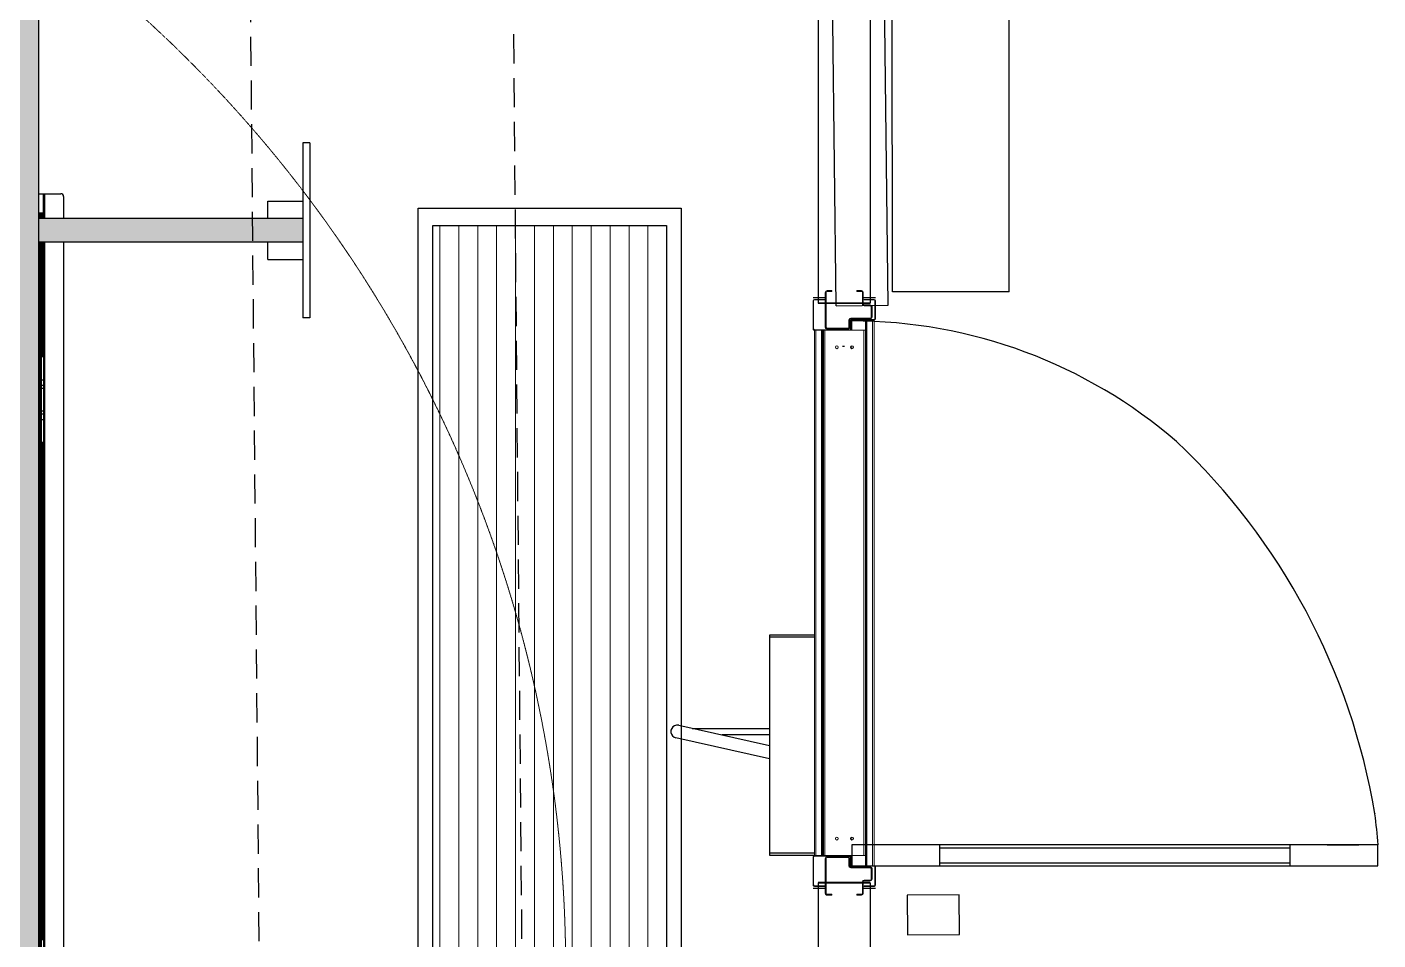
# Model space of a CAD drawing. Header units: millimetres. Extents: x 2822564 to 2991989, y -324396 to -253399.
# Drawn here: x 2928451 to 2930765, y -299877 to -298312 of the extents above; entities that cross this region are included whole.
import ezdxf

# ---------------------------------------------------------------- set-up
doc = ezdxf.new("R2010")
doc.units = ezdxf.units.MM
doc.linetypes.add('12017_XPLAN_GROUND$0$HIDDEN', pattern=[0.375, 0.25, -0.125])
doc.linetypes.add('HIDDEN', pattern=[0.375, 0.25, -0.125])
for name, color, linetype in [('Azbilt', 10, 'Continuous'), ('CANAL', 2, 'HIDDEN'), ('LAF Detail', 7, 'Continuous'), ('modular obj', 210, 'Continuous'), ('Runner', 30, 'Continuous')]:
    doc.layers.add(name, color=color, linetype=linetype)
doc.layers.add('Coustomiz Panel', color=160, linetype='Continuous', lineweight=15)
doc.layers.add('KATCHIN', color=253, linetype='12017_XPLAN_GROUND$0$HIDDEN', lineweight=5)

# ---------------------------------------------------------------- blocks, each defined once
blk = doc.blocks.new('Azbilt UP25-N')
at = {"layer": 'Azbilt', "color": 85, "true_color": 0x58ba48}
for p, q in [((1923360.1, -345593.8), (1923359.2, -344551)), ((1923560.1, -345593.6), (1923559.2, -344550.8)), ((1923560.1, -345593.6), (1923360.1, -345593.8)), ((1923263.5, -345617.6), (1923352.5, -345616.6))]:
    blk.add_line(p, q, dxfattribs=at)
for points in [[(1923352.5, -345616.6), (1923338, -344363.4), (1922407.7, -343417.5), (1921460.7, -343418.1)], [(1923263.5, -345617.6), (1923249.4, -344400.3), (1922370.5, -343506.5), (1921460.8, -343507.1)]]:
    blk.add_lwpolyline(points, dxfattribs=at)
blk.add_lwpolyline([(1923474.7, -346695.1), (1923474.3, -346627.1), (1923385.3, -346627.5), (1923385.7, -346695.5)], close=True, dxfattribs=at)
blk = doc.blocks.new('Hinged 900 - Non Touch')
at = {"color": 3}
for p, q in [((-252126.2, -1446891.8, 0), (-252125.2, -1446891.6, 0)), ((-252036.4, -1446886.3, 0), (-252072.4, -1446886.3, 0)), ((-252072.4, -1446886.3, 0), (-252072.4, -1447787.3, 0)), ((-252036.4, -1447787.3, 0), (-252036.4, -1446886.3, 0)), ((-252072.4, -1446973.3, 0), (-252072.4, -1446919.3, 0)), ((-252036.4, -1446973.3, 0), (-252036.4, -1446919.3, 0)), ((-252036.4, -1447036.8, 0), (-252072.4, -1447036.8, 0)), ((-252067.4, -1447636.8, 0), (-252067.4, -1447036.8, 0)), ((-252041.4, -1447636.8, 0), (-252041.4, -1447036.8, 0)), ((-252036.4, -1447636.8, 0), (-252072.4, -1447636.8, 0)), ((-252072.4, -1447787.3, 0), (-252036.4, -1447787.3, 0)), ((-252054, -1447787.3, 0), (-252036.5, -1447787.3, 0))]:
    blk.add_line(p, q, dxfattribs=at)
at = {"color": 2}
for p, q in [((-253009.9, -1447767.8, 0), (-253009.9, -1447746.8, 0)), ((-251998.1, -1447767.8, 0), (-251998.1, -1447746.8, 0)), ((-253009.9, -1447853.8, 0), (-253009.9, -1447832.8, 0)), ((-251998.1, -1447853.8, 0), (-251998.1, -1447832.8, 0))]:
    blk.add_line(p, q, dxfattribs=at)
at = {"color": 20, "linetype": 'Continuous', "lineweight": 15}
for p, q in [((-253007, -1447749.3, 0), (-253006, -1447749.3, 0)), ((-253007, -1447766.3, 0), (-253007, -1447749.3, 0)), ((-253006, -1447766.3, 0), (-253006, -1447749.3, 0)), ((-253004.5, -1447747.8, 0), (-253004.5, -1447746.8, 0)), ((-253004.5, -1447746.8, 0), (-252974, -1447746.8, 0)), ((-253004.5, -1447747.8, 0), (-252974, -1447747.8, 0)), ((-252996, -1447755.8, 0), (-252997.5, -1447755.8, 0)), ((-252997.5, -1447755.8, 0), (-252997.5, -1447766.3, 0)), ((-252996, -1447755.8, 0), (-252996, -1447766.3, 0)), ((-252976.5, -1447752.8, 0), (-252994.5, -1447752.8, 0)), ((-252994.5, -1447752.8, 0), (-252994.5, -1447754.3, 0)), ((-252976.5, -1447754.3, 0), (-252994.5, -1447754.3, 0)), ((-252976.5, -1447754.3, 0), (-252976.5, -1447752.8, 0)), ((-252973.5, -1447755.8, 0), (-252975, -1447755.8, 0)), ((-252975, -1447789.3, 0), (-252975, -1447755.8, 0)), ((-252974, -1447746.8, 0), (-252974, -1447747.8, 0)), ((-252973.5, -1447789.3, 0), (-252973.5, -1447755.8, 0)), ((-252972.5, -1447749.3, 0), (-252971.5, -1447749.3, 0)), ((-252972.5, -1447749.3, 0), (-252972.5, -1447787.3, 0)), ((-252971.5, -1447749.3, 0), (-252971.5, -1447761.6, 0)), ((-252971.5, -1447761.6, 0), (-252971.5, -1447751.8, 0)), ((-252036.5, -1447749.3, 0), (-252035.5, -1447749.3, 0)), ((-252036.5, -1447749.3, 0), (-252036.5, -1447761.6, 0)), ((-252036.5, -1447761.6, 0), (-252036.5, -1447751.8, 0)), ((-252035.5, -1447749.3, 0), (-252035.5, -1447787.3, 0)), ((-252034.5, -1447755.8, 0), (-252033, -1447755.8, 0)), ((-252034.5, -1447789.3, 0), (-252034.5, -1447755.8, 0)), ((-252034, -1447747.8, 0), (-252034, -1447746.8, 0)), ((-252003.5, -1447746.8, 0), (-252034, -1447746.8, 0)), ((-252003.5, -1447747.8, 0), (-252034, -1447747.8, 0)), ((-252033, -1447789.3, 0), (-252033, -1447755.8, 0)), ((-252031.5, -1447752.8, 0), (-252013.5, -1447752.8, 0)), ((-252031.5, -1447754.3, 0), (-252031.5, -1447752.8, 0)), ((-252031.5, -1447754.3, 0), (-252013.5, -1447754.3, 0)), ((-252013.5, -1447752.8, 0), (-252013.5, -1447754.3, 0)), ((-252012, -1447755.8, 0), (-252010.5, -1447755.8, 0)), ((-252012, -1447755.8, 0), (-252012, -1447766.3, 0)), ((-252010.5, -1447755.8, 0), (-252010.5, -1447766.3, 0)), ((-252003.5, -1447746.8, 0), (-252003.5, -1447747.8, 0)), ((-252002, -1447749.3, 0), (-252001, -1447749.3, 0)), ((-252002, -1447766.3, 0), (-252002, -1447749.3, 0)), ((-252001, -1447766.3, 0), (-252001, -1447749.3, 0)), ((-253020.5, -1447770.8, 0), (-253022, -1447770.8, 0)), ((-253022, -1447770.8, 0), (-253022, -1447778.8, 0)), ((-253020.5, -1447778.8, 0), (-253022, -1447778.8, 0)), ((-253020.5, -1447770.8, 0), (-253020.5, -1447778.8, 0)), ((-253019, -1447767.8, 0), (-253019, -1447769.3, 0)), ((-252999, -1447767.8, 0), (-253019, -1447767.8, 0)), ((-252999, -1447769.3, 0), (-253019, -1447769.3, 0)), ((-253007, -1447766.3, 0), (-253006, -1447766.3, 0)), ((-252999, -1447769.3, 0), (-252999, -1447767.8, 0)), ((-252997.5, -1447766.3, 0), (-252996, -1447766.3, 0)), ((-252971.5, -1447763.1, 0), (-252971.5, -1447761.6, 0)), ((-252971.5, -1447764.1, 0), (-252971.5, -1447763.1, 0)), ((-252971.5, -1447764.1, 0), (-252971.5, -1447787.3, 0)), ((-252954, -1447766.6, 0), (-252954, -1447764.1, 0)), ((-252954, -1447833.6, 0), (-252954, -1447766.6, 0)), ((-252054, -1447766.6, 0), (-252054, -1447764.1, 0)), ((-252054, -1447833.6, 0), (-252054, -1447766.6, 0)), ((-252036.5, -1447763.1, 0), (-252036.5, -1447761.6, 0)), ((-252036.5, -1447764.1, 0), (-252036.5, -1447763.1, 0)), ((-252036.5, -1447764.1, 0), (-252036.5, -1447787.3, 0)), ((-252010.5, -1447766.3, 0), (-252012, -1447766.3, 0)), ((-252009, -1447767.8, 0), (-251989, -1447767.8, 0)), ((-252009, -1447769.3, 0), (-252009, -1447767.8, 0)), ((-252009, -1447769.3, 0), (-251989, -1447769.3, 0)), ((-252001, -1447766.3, 0), (-252002, -1447766.3, 0)), ((-251989, -1447767.8, 0), (-251989, -1447769.3, 0)), ((-251987.5, -1447770.8, 0), (-251986, -1447770.8, 0)), ((-251987.5, -1447770.8, 0), (-251987.5, -1447778.8, 0)), ((-251987.5, -1447778.8, 0), (-251986, -1447778.8, 0)), ((-251986, -1447770.8, 0), (-251986, -1447778.8, 0)), ((-252975, -1447789.3, 0), (-252973.5, -1447789.3, 0)), ((-252971.5, -1447787.3, 0), (-252972.5, -1447787.3, 0)), ((-252959, -1447790.8, 0), (-252972, -1447790.8, 0)), ((-252972, -1447790.8, 0), (-252972, -1447792.3, 0)), ((-252959, -1447792.3, 0), (-252972, -1447792.3, 0)), ((-252971.5, -1447787.3, 0), (-252954, -1447787.3, 0)), ((-252970, -1447789.8, 0), (-252970, -1447788.8, 0)), ((-252970, -1447788.8, 0), (-252956.5, -1447788.8, 0)), ((-252970, -1447789.8, 0), (-252956.5, -1447789.8, 0)), ((-252959, -1447792.3, 0), (-252959, -1447790.8, 0)), ((-252956, -1447793.8, 0), (-252957.5, -1447793.8, 0)), ((-252957.5, -1447829.8, 0), (-252957.5, -1447793.8, 0)), ((-252956.5, -1447788.8, 0), (-252956.5, -1447789.8, 0)), ((-252956.5, -1447788.8, 0), (-252954, -1447788.8, 0)), ((-252956, -1447829.8, 0), (-252956, -1447793.8, 0)), ((-252955, -1447791.3, 0), (-252954, -1447791.3, 0)), ((-252955, -1447791.3, 0), (-252955, -1447851.3, 0)), ((-252054, -1447787.3, 0), (-252036.5, -1447787.3, 0)), ((-252054, -1447788.8, 0), (-252051.5, -1447788.8, 0)), ((-252054, -1447791.3, 0), (-252053, -1447791.3, 0)), ((-252053, -1447791.3, 0), (-252053, -1447851.3, 0)), ((-252052, -1447793.8, 0), (-252050.5, -1447793.8, 0)), ((-252052, -1447829.8, 0), (-252052, -1447793.8, 0)), ((-252051.5, -1447789.8, 0), (-252051.5, -1447788.8, 0)), ((-252038, -1447788.8, 0), (-252051.5, -1447788.8, 0)), ((-252038, -1447789.8, 0), (-252051.5, -1447789.8, 0)), ((-252050.5, -1447829.8, 0), (-252050.5, -1447793.8, 0)), ((-252049, -1447790.8, 0), (-252036, -1447790.8, 0)), ((-252049, -1447792.3, 0), (-252049, -1447790.8, 0)), ((-252049, -1447792.3, 0), (-252036, -1447792.3, 0)), ((-252038, -1447788.8, 0), (-252038, -1447789.8, 0)), ((-252035.5, -1447787.3, 0), (-252036.5, -1447787.3, 0)), ((-252036, -1447790.8, 0), (-252036, -1447792.3, 0)), ((-252033, -1447789.3, 0), (-252034.5, -1447789.3, 0)), ((-253022, -1447821.8, 0), (-253022, -1447829.8, 0)), ((-253022, -1447821.8, 0), (-253020.5, -1447821.8, 0)), ((-253020.5, -1447821.8, 0), (-253020.5, -1447829.8, 0)), ((-251986, -1447821.8, 0), (-251987.5, -1447821.8, 0)), ((-251987.5, -1447821.8, 0), (-251987.5, -1447829.8, 0)), ((-251986, -1447821.8, 0), (-251986, -1447829.8, 0)), ((-253022, -1447829.8, 0), (-253020.5, -1447829.8, 0)), ((-253019, -1447831.3, 0), (-253019, -1447832.8, 0)), ((-253019, -1447831.3, 0), (-252999, -1447831.3, 0)), ((-253019, -1447832.8, 0), (-252999, -1447832.8, 0)), ((-253007, -1447851.3, 0), (-253007, -1447834.3, 0)), ((-253006, -1447834.3, 0), (-253007, -1447834.3, 0)), ((-253006, -1447851.3, 0), (-253006, -1447834.3, 0)), ((-252999, -1447831.3, 0), (-252999, -1447832.8, 0)), ((-252999, -1447831.3, 0), (-252959, -1447831.3, 0)), ((-252999, -1447832.8, 0), (-252959, -1447832.8, 0)), ((-252959, -1447832.8, 0), (-252959, -1447831.3, 0)), ((-252957.5, -1447829.8, 0), (-252956, -1447829.8, 0)), ((-252954, -1447836.1, 0), (-252954, -1447833.6, 0)), ((-252954, -1447836.1, 0), (-252954, -1447836.6, 0)), ((-252954, -1447837.6, 0), (-252954, -1447836.6, 0)), ((-252954, -1447837.6, 0), (-252954, -1447839.1, 0)), ((-252954, -1447839.1, 0), (-252954, -1447851.3, 0)), ((-252954, -1447839.1, 0), (-252954, -1447848.8, 0)), ((-252054, -1447836.1, 0), (-252054, -1447833.6, 0)), ((-252054, -1447836.1, 0), (-252054, -1447836.6, 0)), ((-252054, -1447836.6, 0), (-252054, -1447837.6, 0)), ((-252054, -1447839.1, 0), (-252054, -1447837.6, 0)), ((-252054, -1447839.1, 0), (-252054, -1447851.3, 0)), ((-252054, -1447848.8, 0), (-252054, -1447839.1, 0)), ((-252050.5, -1447829.8, 0), (-252052, -1447829.8, 0)), ((-252049, -1447832.8, 0), (-252049, -1447831.3, 0)), ((-252009, -1447831.3, 0), (-252049, -1447831.3, 0)), ((-252009, -1447832.8, 0), (-252049, -1447832.8, 0)), ((-251989, -1447831.3, 0), (-252009, -1447831.3, 0)), ((-252009, -1447831.3, 0), (-252009, -1447832.8, 0)), ((-251989, -1447832.8, 0), (-252009, -1447832.8, 0)), ((-252002, -1447834.3, 0), (-252001, -1447834.3, 0)), ((-252002, -1447851.3, 0), (-252002, -1447834.3, 0)), ((-252001, -1447851.3, 0), (-252001, -1447834.3, 0)), ((-251989, -1447831.3, 0), (-251989, -1447832.8, 0)), ((-251986, -1447829.8, 0), (-251987.5, -1447829.8, 0)), ((-253006, -1447851.3, 0), (-253007, -1447851.3, 0)), ((-253004.5, -1447853.8, 0), (-253004.5, -1447852.8, 0)), ((-252956.5, -1447852.8, 0), (-253004.5, -1447852.8, 0)), ((-252956.5, -1447853.8, 0), (-253004.5, -1447853.8, 0)), ((-252956.5, -1447852.8, 0), (-252956.5, -1447853.8, 0)), ((-252954, -1447851.3, 0), (-252955, -1447851.3, 0)), ((-252053, -1447851.3, 0), (-252054, -1447851.3, 0)), ((-252051.5, -1447853.8, 0), (-252051.5, -1447852.8, 0)), ((-252051.5, -1447852.8, 0), (-252003.5, -1447852.8, 0)), ((-252051.5, -1447853.8, 0), (-252003.5, -1447853.8, 0)), ((-252003.5, -1447852.8, 0), (-252003.5, -1447853.8, 0)), ((-252001, -1447851.3, 0), (-252002, -1447851.3, 0))]:
    blk.add_line(p, q, dxfattribs=at)
at = {"color": 46}
for p, q in [((-253000.5, -1447755.8, 0), (-253000.5, -1447844.8, 0)), ((-252007.5, -1447755.8, 0), (-252007.5, -1447844.8, 0))]:
    blk.add_line(p, q, dxfattribs=at)
at = {"color": 109, "linetype": 'Continuous', "lineweight": 15}
for p, q in [((-252971.5, -1447749.3, 0), (-252036.5, -1447749.3, 0)), ((-252971.5, -1447751.8, 0), (-252036.5, -1447751.8, 0)), ((-252971.5, -1447761.6, 0), (-252036.5, -1447761.6, 0)), ((-252971.5, -1447763.1, 0), (-252036.5, -1447763.1, 0)), ((-252971.5, -1447764.1, 0), (-252036.5, -1447764.1, 0)), ((-252954, -1447766.6, 0), (-252054, -1447766.6, 0)), ((-252954, -1447833.6, 0), (-252054, -1447833.6, 0)), ((-252954, -1447836.1, 0), (-252054, -1447836.1, 0)), ((-252954, -1447836.6, 0), (-252054, -1447836.6, 0)), ((-252954, -1447837.6, 0), (-252054, -1447837.6, 0)), ((-252954, -1447839.1, 0), (-252054, -1447839.1, 0)), ((-252954, -1447848.8, 0), (-252054, -1447848.8, 0)), ((-252954, -1447851.3, 0), (-252054, -1447851.3, 0))]:
    blk.add_line(p, q, dxfattribs=at)
at = {"color": 8, "linetype": 'Continuous', "lineweight": 15}
for p, q in [((-252927.4, -1447787.3, 0), (-252922.5, -1447787.3, 0)), ((-252085.4, -1447787.3, 0), (-252080.5, -1447787.3, 0))]:
    blk.add_line(p, q, dxfattribs=at)
at = {"color": 240, "true_color": 0xed1f24}
for p, q in [((-252432, -1447928.2, 0), (-252432, -1447851.3, 0)), ((-252428.1, -1447851.3, 0), (-252428.1, -1447928.2, 0)), ((-252057.8, -1447851.3, 0), (-252057.8, -1447928.2, 0)), ((-252054, -1447851.3, 0), (-252054, -1447928.2, 0)), ((-252431.5, -1447928.2, 0), (-252428.1, -1447928.2, 0)), ((-252428.1, -1447928.2, 0), (-252057.8, -1447928.2, 0)), ((-252277.1, -1448083.8, 0), (-252242.5, -1447928.2, 0)), ((-252271.9, -1448060.7, 0), (-252271.9, -1447928.2, 0)), ((-252260.6, -1447928.2, 0), (-252260.6, -1448009.6, 0)), ((-252219.9, -1447928.2, 0), (-252255.5, -1448088.6, 0)), ((-252057.8, -1447928.2, 0), (-252054.4, -1447928.2, 0))]:
    blk.add_line(p, q, dxfattribs=at)
at = {"color": 3, "elevation": 0}
blk.add_lwpolyline([(-252126.2, -1446891.8, 0.163146), (-252763.3, -1447231.2, 0.180244), (-252970, -1447787.3)], format="xyb", dxfattribs=at)
at = {"color": 7, "linetype": 'Continuous', "lineweight": 15}
for centre in [(-252925, -1447787.1, 0), (-252083, -1447787.1, 0), (-252925, -1447813.1, 0), (-252083, -1447813.1, 0)]:
    blk.add_circle(centre, 2.5, dxfattribs=at)
at = {"color": 3}
blk.add_arc((-252006.6, -1447803.3, 0), 919.4, 94.1081, 97.4118, dxfattribs=at)
at = {"color": 20, "linetype": 'Continuous', "lineweight": 15}
for centre, radius, start, end in [((-253004.5, -1447749.3, 0), 2.5, 90, 180), ((-253004.5, -1447749.3, 0), 1.5, 90, 180), ((-252994.5, -1447755.8, 0), 3, 90, 180), ((-252994.5, -1447755.8, 0), 1.5, 90, 180), ((-252976.5, -1447755.8, 0), 3, 0, 90), ((-252976.5, -1447755.8, 0), 1.5, 0, 90), ((-252974, -1447749.3, 0), 2.5, 0, 90), ((-252974, -1447749.3, 0), 1.5, 0, 90), ((-252034, -1447749.3, 0), 2.5, 90, 180), ((-252034, -1447749.3, 0), 1.5, 90, 180), ((-252031.5, -1447755.8, 0), 3, 90, 180), ((-252031.5, -1447755.8, 0), 1.5, 90, 180), ((-252013.5, -1447755.8, 0), 3, 0, 90), ((-252013.5, -1447755.8, 0), 1.5, 0, 90), ((-252003.5, -1447749.3, 0), 2.5, 0, 90), ((-252003.5, -1447749.3, 0), 1.5, 0, 90), ((-253019, -1447770.8, 0), 3, 90, 180), ((-253019, -1447770.8, 0), 1.5, 90, 180), ((-252999, -1447766.3, 0), 1.5, 270, 0), ((-252999, -1447766.3, 0), 3, 270, 0), ((-252009, -1447766.3, 0), 3, 180, 270), ((-252009, -1447766.3, 0), 1.5, 180, 270), ((-251989, -1447770.8, 0), 3, 0, 90), ((-251989, -1447770.8, 0), 1.5, 0, 90), ((-252972, -1447789.3, 0), 3, 180, 270), ((-252972, -1447789.3, 0), 1.5, 180, 270), ((-252970, -1447787.3, 0), 2.5, 180, 270), ((-252970, -1447787.3, 0), 1.5, 180, 270), ((-252959, -1447793.8, 0), 3, 0, 90), ((-252959, -1447793.8, 0), 1.5, 0, 90), ((-252956.5, -1447791.3, 0), 2.5, 0, 90), ((-252956.5, -1447791.3, 0), 1.5, 0, 90), ((-252051.5, -1447791.3, 0), 2.5, 90, 180), ((-252051.5, -1447791.3, 0), 1.5, 90, 180), ((-252049, -1447793.8, 0), 3, 90, 180), ((-252049, -1447793.8, 0), 1.5, 90, 180), ((-252038, -1447787.3, 0), 2.5, 270, 0), ((-252038, -1447787.3, 0), 1.5, 270, 0), ((-252036, -1447789.3, 0), 3, 270, 0), ((-252036, -1447789.3, 0), 1.5, 270, 0), ((-253019, -1447829.8, 0), 3, 180, 270), ((-253019, -1447829.8, 0), 1.5, 180, 270), ((-252959, -1447829.8, 0), 3, 270, 0), ((-252959, -1447829.8, 0), 1.5, 270, 0), ((-252049, -1447829.8, 0), 3, 180, 270), ((-252049, -1447829.8, 0), 1.5, 180, 270), ((-251989, -1447829.8, 0), 3, 270, 0), ((-251989, -1447829.8, 0), 1.5, 270, 0), ((-253004.5, -1447851.3, 0), 2.5, 180, 270), ((-253004.5, -1447851.3, 0), 1.5, 180, 270), ((-252956.5, -1447851.3, 0), 2.5, 270, 0), ((-252956.5, -1447851.3, 0), 1.5, 270, 0), ((-252051.5, -1447851.3, 0), 2.5, 180, 270), ((-252051.5, -1447851.3, 0), 1.5, 180, 270), ((-252003.5, -1447851.3, 0), 1.5, 270, 0), ((-252003.5, -1447851.3, 0), 2.5, 270, 0)]:
    blk.add_arc(centre, radius, start, end, dxfattribs=at)
blk.add_arc((-252006.6, -1447803.3, 0), 919.4, 179.7813, 180)
at = {"color": 240, "true_color": 0xed1f24}
for start, end in [(167.4867, 205.5074), (205.5074, 347.4867)]:
    blk.add_arc((-252266.3, -1448086.2, 0), 11.1, start, end, dxfattribs=at)
blk = doc.blocks.new('Surgery Zone')
at = {"layer": 'KATCHIN', "color": 85, "ltscale": 1.1, "true_color": 0x58ba48}
blk.add_circle((1610637.8, -562746.7, 0), 2200, dxfattribs=at)
blk = doc.blocks.new('Dariche Hava')
at = {"layer": 'Coustomiz Panel', "ltscale": 10}
h = blk.add_hatch(dxfattribs=at)
h.set_pattern_fill('ANSI31', color=3, scale=10.2, angle=45)
h.paths.add_polyline_path([(2099493.3, -346374.7), (2099093.3, -346374.7), (2099093.3, -348914.7), (2099493.3, -348914.7)])
at = {"layer": 'modular obj', "color": 240, "ltscale": 10, "true_color": 0xed1f24}
for points in [[(2099518.3, -346344.7), (2099068.3, -346344.7), (2099068.3, -348944.7), (2099518.3, -348944.7)], [(2099493.3, -346374.7), (2099093.3, -346374.7), (2099093.3, -348914.7), (2099493.3, -348914.7)]]:
    blk.add_lwpolyline(points, close=True, dxfattribs=at)
blk = doc.blocks.new('LAF')
at = {"layer": 'LAF Detail'}
h = blk.add_hatch(color=1, dxfattribs=at)
h.dxf.hatch_style = 1
h.paths.add_polyline_path([(1750, 1297.5), (-1750, 1297.5), (-1750, 1257.5), (1750, 1257.5)])
h.paths.add_polyline_path([(-1257.5, 1750), (-1297.5, 1750), (-1297.5, 1297.5), (-1257.5, 1297.5)])
h.paths.add_polyline_path([(1297.5, 1750), (1257.5, 1750), (1257.5, 1297.5), (1297.5, 1297.5)])
h.paths.add_polyline_path([(1297.5, -1297.5), (1257.5, -1297.5), (1257.5, -1750), (1297.5, -1750)])
h.paths.add_polyline_path([(1750, -1257.5), (-1750, -1257.5), (-1750, -1297.5), (1750, -1297.5)])
h.paths.add_polyline_path([(-1257.5, -1297.5), (-1297.5, -1297.5), (-1297.5, -1750), (-1257.5, -1750)])
h.paths.add_polyline_path([(2764.7, 1882.3), (2614.7, 1882.3), (2614.7, 1842.3), (2068.7, 1842.3), (2068.7, 1882.3), (1918.7, 1882.3), (1918.7, 567.3), (2068.7, 567.3), (2068.7, 604.8), (2183, 604.8), (2183, 609.8), (2063, 609.8), (2063, 637.3), (2183, 637.3), (2183, 607.3), (2614.7, 607.3), (2614.7, 567.3), (2764.7, 567.3)])
h.paths.add_polyline_path([(1958.7, 1802.3), (2724.7, 1802.3), (2724.7, 913.3), (2183, 913.3), (2183, 883.3), (2063, 883.3), (2063, 913.3), (1958.7, 913.3)], flags=16)
h.paths.add_polyline_path([(1958.9, 1526.8, 1), (1964, 1526.8, 1)], flags=0)
h.paths.add_polyline_path([(1958.9, 1314.6, 1), (1964, 1314.6, 1)], flags=0)
h.paths.add_polyline_path([(2151, 1529.4), (2152, 1529.4, -1), (2152, 1524.2), (2151, 1524.2, -1)], flags=0)
h.paths.add_polyline_path([(2148.9, 1526.8, -1), (2154, 1526.8, -1)], flags=0)
h.paths.add_polyline_path([(2151, 1317.2), (2152, 1317.2, -1), (2152, 1312), (2151, 1312, -1)], flags=0)
h.paths.add_polyline_path([(2154, 1314.6, -1), (2148.9, 1314.6, -1)], flags=0)
h.paths.add_polyline_path([(2000, 1717.6), (2001.5, 1718.9, -1), (2004.9, 1715), (2003.4, 1713.7, -1)], flags=0)
h.paths.add_polyline_path([(2257.9, 1477.7), (2257.9, 1478.7, -1), (2263.1, 1478.7), (2263.1, 1477.7, -1)], flags=0)
h.paths.add_polyline_path([(2257.9, 1363.7, -1), (2263.1, 1363.7), (2263.1, 1362.7, -1), (2257.9, 1362.7)], flags=0)
h.paths.add_polyline_path([(2562.4, 1106.3), (2724.7, 1249.4), (2724.7, 1249.7), (2562.1, 1106.3)], flags=0)
h.paths.add_polyline_path([(2556.8, 1105.2), (2557, 1105.2), (2557.2, 1105.3, 0.093249)], flags=0)
h.paths.add_polyline_path([(2308.7, 1100.3), (2551.5, 1100.3), (2555.3, 1103.7), (2555.3, 1104.3, -0.414214), (2557.3, 1106.3), (2557.3, 1105.2, 0.12943), (2555.3, 1104.3), (2555.3, 1100.4), (2552.5, 1097.8), (2544.7, 1097.8), (2544.7, 1096.6), (2326.7, 1096.6), (2307.7, 1096.6, 0.414214), (2306.5, 1095.3), (2306.5, 1036.7, 0.080761), (2306.5, 1036.3), (2306.5, 1036.3), (2330.5, 914.1), (2357.5, 914.1), (2544.1, 914.1), (2544.1, 913.8), (2544.1, 913.3), (2543.7, 913.3), (2419.6, 913.8), (2366, 913.8), (2357.6, 914.1), (2357.6, 913.3), (2357.5, 913.3), (2357.5, 914.1), (2327.5, 914.1), (2303.5, 1036.3), (1958.7, 1036.3), (1958.7, 1036.9), (2303, 1036.9), (2303, 1096.6), (2326.5, 1096.6), (2326.5, 1097.8), (2308.7, 1097.8)], flags=0)
h.paths.add_polyline_path([(2305.2, 1036.7, 0.09518), (2305.4, 1035.8, 0.113938), (2303.6, 1035.9), (2305.2, 1036.1)], flags=0)
h.paths.add_polyline_path([(2257.9, 1592.7), (2257.9, 1593.7, -1), (2263.1, 1593.7), (2263.1, 1592.7, -1)], flags=0)
h.paths.add_polyline_path([(2058.1, 1768.8), (2059.6, 1770.2, -1), (2063, 1766.3), (2061.5, 1764.9, -1)], flags=0)
h.paths.add_polyline_path([(2263.1, 1248.7), (2263.1, 1247.7, -1), (2257.9, 1247.7), (2257.9, 1248.7, -1)], flags=0)
h.paths.add_polyline_path([(2444, 1411.7, 0.956183), (2444, 1429.7, -0.066402)], flags=0)
h.paths.add_polyline_path([(2426.8, 1429.7), (2427.6, 1429.7, 0.022091), (2426.8, 1429.7, 11.266721), (2426.8, 1411.7), (2427.6, 1411.7, -0.022091), (2426.8, 1411.7, -11.266721)], flags=0)
h.paths.add_polyline_path([(2426.6, 1420.7, -1), (2326.6, 1420.7, -1)], flags=0)
h.paths.add_polyline_path([(2339.5, 1461.4, -1), (2332.5, 1461.4, -1)], flags=0)
h.paths.add_polyline_path([(2338.5, 1461.4, -1), (2333.5, 1461.4, -1)], flags=0)
h.paths.add_polyline_path([(2339.5, 1380, -1), (2332.5, 1380, -1)], flags=0)
h.paths.add_polyline_path([(2338.5, 1380, -1), (2333.5, 1380, -1)], flags=0)
h.paths.add_polyline_path([(2341, 1529.4), (2342, 1529.4, -1), (2342, 1524.2), (2341, 1524.2, -1)], flags=0)
h.paths.add_polyline_path([(2344, 1526.8, -1), (2338.9, 1526.8, -1)], flags=0)
h.paths.add_polyline_path([(2257.9, 1692.7), (2257.9, 1693.7, -1), (2263.1, 1693.7), (2263.1, 1692.7, -1)], flags=0)
h.paths.add_polyline_path([(2341, 1317.2), (2342, 1317.2, -1), (2342, 1312), (2341, 1312, -1)], flags=0)
h.paths.add_polyline_path([(2344, 1314.6, -1), (2338.9, 1314.6, -1)], flags=0)
h.paths.add_polyline_path([(1948.7, 1862.3, -1), (1962.7, 1862.3, -1)], flags=16)
h.paths.add_polyline_path([(2263.1, 1133.7), (2263.1, 1132.7, -1), (2257.9, 1132.7), (2257.9, 1133.7, -1)], flags=0)
h.paths.add_polyline_path([(2420.8, 1461.4, -1), (2413.8, 1461.4, -1)], flags=0)
h.paths.add_polyline_path([(2419.8, 1461.4, -1), (2414.8, 1461.4, -1)], flags=0)
h.paths.add_polyline_path([(2420.8, 1380, -1), (2413.8, 1380, -1)], flags=0)
h.paths.add_polyline_path([(2419.8, 1380, -1), (2414.8, 1380, -1)], flags=0)
h.paths.add_polyline_path([(2257.9, 1792.7), (2257.9, 1793.7, -1), (2263.1, 1793.7), (2263.1, 1792.7, -1)], flags=0)
h.paths.add_polyline_path([(2551.5, 1100.3, 0.016832), (2552, 1099.1), (2552.1, 1099.1), (2551.9, 1099.1), (2551.9, 1099), (2552, 1099, -0.00829)], flags=0)
h.paths.add_polyline_path([(2327.4, 1109.9), (2329.4, 1109.9, -1), (2329.4, 1104.7), (2327.4, 1104.7, -1)], flags=0)
h.paths.add_polyline_path([(2490.2, 1477.7), (2490.2, 1478.7, -1), (2495.4, 1478.7), (2495.4, 1477.7, -1)], flags=0)
h.paths.add_polyline_path([(2490.2, 1363.7, -1), (2495.4, 1363.7), (2495.4, 1362.7, -1), (2490.2, 1362.7)], flags=0)
h.paths.add_polyline_path([(2394, 1109.9), (2396, 1109.9, -1), (2396, 1104.7), (2394, 1104.7, -1)], flags=0)
h.paths.add_polyline_path([(1958.7, 873.3), (2310.7, 873.3), (2310.7, 647.3), (1958.7, 647.3)], flags=16)
h.paths.add_polyline_path([(2490.2, 1592.7), (2490.2, 1593.7, -1), (2495.4, 1593.7), (2495.4, 1592.7, -1)], flags=0)
h.paths.add_polyline_path([(2490.2, 1248.7, -1), (2495.4, 1248.7), (2495.4, 1247.7, -1), (2490.2, 1247.7)], flags=0)
h.paths.add_polyline_path([(2531, 1529.4), (2532, 1529.4, -1), (2532, 1524.2), (2531, 1524.2, -1)], flags=0)
h.paths.add_polyline_path([(2534, 1526.8, -1), (2528.9, 1526.8, -1)], flags=0)
h.paths.add_polyline_path([(2531, 1317.2), (2532, 1317.2, -1), (2532, 1312), (2531, 1312, -1)], flags=0)
h.paths.add_polyline_path([(2534, 1314.6, -1), (2528.9, 1314.6, -1)], flags=0)
h.paths.add_polyline_path([(2490.2, 1692.7), (2490.2, 1693.7, -1), (2495.4, 1693.7), (2495.4, 1692.7, -1)], flags=0)
h.paths.add_polyline_path([(2460.7, 1109.9), (2462.7, 1109.9, -1), (2462.7, 1104.7), (2460.7, 1104.7, -1)], flags=0)
h.paths.add_polyline_path([(2495.4, 1133.7), (2495.4, 1132.7, -1), (2490.2, 1132.7), (2490.2, 1133.7, -1)], flags=0)
h.paths.add_polyline_path([(2490.2, 1792.7), (2490.2, 1793.7, -1), (2495.4, 1793.7), (2495.4, 1792.7, -1)], flags=0)
h.paths.add_polyline_path([(2527.4, 1109.9), (2529.4, 1109.9, -1), (2529.4, 1104.7), (2527.4, 1104.7, -1)], flags=0)
h.paths.add_polyline_path([(2322.7, 860.3), (2350.7, 860.3), (2350.7, 873.3), (2724.7, 873.3), (2724.7, 647.3), (2350.7, 647.3), (2350.7, 660.3), (2322.7, 660.3, -0.414214), (2320.7, 662.3), (2320.7, 858.3, -0.414214)], flags=16)
h.paths.add_polyline_path([(2561.8, 1122.2), (2563.3, 1123.5, -1), (2566.7, 1119.6), (2565.2, 1118.3, -1)], flags=0)
h.paths.add_polyline_path([(2353.8, 820.3), (2353.8, 860.3), (2353.7, 820.3)], flags=0)
h.paths.add_polyline_path([(2578.9, 1095.3, -1), (2573.8, 1095.3, -1)], flags=0)
h.paths.add_polyline_path([(2619.9, 1173.4), (2621.4, 1174.7, -1), (2624.8, 1170.8), (2623.3, 1169.5, -1)], flags=0)
h.paths.add_polyline_path([(2392.3, 858.8), (2392.3, 662.3), (2392.2, 661.9), (2392, 660.7), (2391.5, 660.5), (2391.7, 660.7), (2391.9, 660.9), (2392, 661.2), (2392.2, 661.6), (2392.2, 661.9), (2392.3, 662.3), (2392.3, 858.3), (2392.2, 858.7), (2392, 859.9), (2391.8, 860)], flags=0)
h.paths.add_polyline_path([(2383.4, 818.3), (2383.2, 818.3), (2383.2, 702.3), (2383.2, 701.9), (2383, 700.7), (2382.1, 700.3), (2381.9, 700.3), (2382.2, 700.4), (2382.4, 700.5), (2382.6, 700.7), (2382.8, 700.9), (2383, 701.2), (2383.1, 701.6), (2383.2, 701.9), (2383.2, 702.3), (2383.2, 818.3), (2383.2, 818.7), (2383, 819.9), (2382.8, 820)], flags=0)
h.paths.add_polyline_path([(2623.3, 1770.2), (2624.8, 1768.8, -1), (2621.4, 1764.9), (2619.9, 1766.3, -1)], flags=0)
h.paths.add_polyline_path([(2678, 1224.6), (2679.5, 1225.9, -1), (2682.9, 1222), (2681.4, 1220.7, -1)], flags=0)
h.paths.add_polyline_path([(2721, 1529.4), (2722, 1529.4, -1), (2722, 1524.2), (2721, 1524.2, -1)], flags=0)
h.paths.add_polyline_path([(2724, 1526.8, -1), (2718.9, 1526.8, -1)], flags=0)
h.paths.add_polyline_path([(2721, 1317.2), (2722, 1317.2, -1), (2722, 1312), (2721, 1312, -1)], flags=0)
h.paths.add_polyline_path([(2724, 1314.6, -1), (2718.9, 1314.6, -1)], flags=0)
h.paths.add_polyline_path([(2681.4, 1718.9), (2682.9, 1717.6, -1), (2679.5, 1713.7), (2678, 1715, -1)], flags=0)
h.paths.add_polyline_path([(2665.4, 1096), (2667.3, 1092.8, 0.483498), (2670.4, 1095.3, 0.867202)], flags=0)
h.paths.add_polyline_path([(1962.7, 587.3, -1), (1948.7, 587.3, -1)], flags=16)
h.paths.add_polyline_path([(2537.3, 819.3), (2537.3, 818.3, -1), (2532.1, 818.3), (2532.1, 819.3, -1)], flags=0)
h.paths.add_polyline_path([(2537.3, 818.8, -1), (2532.2, 818.8, -1)], flags=0)
h.paths.add_polyline_path([(2720.7, 1862.3, -1), (2734.7, 1862.3, -1)], flags=16)
h.paths.add_polyline_path([(2537.3, 761.1), (2537.3, 760.1, -1), (2532.1, 760.1), (2532.1, 761.1, -1)], flags=0)
h.paths.add_polyline_path([(2537.3, 760.6, -1), (2532.2, 760.6, -1)], flags=0)
h.paths.add_polyline_path([(2537.3, 702.8), (2537.3, 701.8, -1), (2532.1, 701.8), (2532.1, 702.8, -1)], flags=0)
h.paths.add_polyline_path([(2537.3, 702.3, -1), (2532.2, 702.3, -1)], flags=0)
h.paths.add_polyline_path([(2734.7, 587.3, -1), (2720.7, 587.3, -1)], flags=16)
h.paths.add_polyline_path([(1297.5, 1257.5), (1257.5, 1257.5), (1257.5, -1257.5), (1297.5, -1257.5)])
h.paths.add_polyline_path([(-1257.5, 1257.5), (-1297.5, 1257.5), (-1297.5, -1257.5), (-1257.5, -1257.5)])
at = {"layer": 'LAF Detail', "color": 7, "linetype": 'Continuous', "lineweight": 25}
for p, q in [((-1750, -1297.5), (1750, -1297.5)), ((1257.5, -1297.5), (1257.5, -1750)), ((1297.5, -1750), (1297.5, -1297.5))]:
    blk.add_line(p, q, dxfattribs=at)
at = {"layer": 'LAF Detail', "color": 3, "linetype": 'Continuous', "lineweight": 25}
for p, q in [((1257.5, -1307.5), (-354.9, -1307.5)), ((-303.6, -1302.4), (1257.5, -1302.4)), ((1257.5, -1299.4), (-302.6, -1299.4)), ((1257.5, -1300.4), (-302.6, -1300.4)), ((1257.5, -1301.4), (-302.6, -1301.4)), ((-87.8, -1306.4), (62.2, -1306.4)), ((62.2, -1302.4), (62.2, -1306.4)), ((62.2, -1303.4), (912.2, -1303.4)), ((912.2, -1304), (62.2, -1304)), ((912.2, -1305.1), (62.2, -1305.1)), ((912.2, -1306.4), (62.2, -1306.4)), ((912.2, -1306.4), (912.2, -1302.4)), ((912.2, -1306.4), (1062.2, -1306.4)), ((914.1, -1302.4), (914.1, -1306.4)), ((953.4, -1302.4), (953.4, -1306.4)), ((962.3, -1306.4), (962.3, -1302.4)), ((968.3, -1302.4), (968.3, -1306.4)), ((1006.2, -1306.4), (1006.2, -1302.4)), ((1012.2, -1302.4), (1012.2, -1306.4)), ((1021.1, -1302.4), (1021.1, -1306.4)), ((1060.4, -1306.4), (1060.4, -1302.4)), ((1062.2, -1302.4), (1062.2, -1306.4)), ((1062.2, -1303.4), (1257.5, -1303.4)), ((1257.5, -1304), (1062.2, -1304)), ((1257.5, -1305.1), (1062.2, -1305.1)), ((1257.5, -1306.4), (1062.2, -1306.4)), ((1299.4, -1299.4), (1297.5, -1299.4)), ((1300.2, -1300.4), (1297.5, -1300.4)), ((1301.4, -1301.4), (1297.5, -1301.4)), ((1297.5, -1302.4), (1302.3, -1302.4)), ((1297.5, -1303.4), (1302.3, -1303.4)), ((1305.1, -1304), (1297.5, -1304)), ((1340.1, -1305.1), (1297.5, -1305.1)), ((1340.1, -1306.4), (1297.5, -1306.4)), ((1340.1, -1307.5), (1297.5, -1307.5)), ((1299.4, -1297.5), (1299.4, -1299.4)), ((1299.5, -1299.5), (1299.6, -1299.7)), ((1300.2, -1301.4), (1300.2, -1300.4)), ((1300.4, -1297.5), (1300.4, -1301.4)), ((1301.4, -1297.5), (1301.4, -1301.4)), ((1302.3, -1303.4), (1302.3, -1302.4)), ((1305.1, -1302.8), (1302.3, -1302.8)), ((1302.4, -1302.3), (1302.4, -1297.5)), ((1303.4, -1302.3), (1302.4, -1302.3)), ((1303.4, -1302.3), (1303.4, -1297.5)), ((1305.1, -1297.5), (1305.1, -1305.1)), ((1306.4, -1297.5), (1306.4, -1305.1)), ((1307.5, -1297.5), (1307.5, -1305.1)), ((1340.1, -1297.5), (1340.1, -1335.1)), ((1257.5, -1340.1), (-354.9, -1340.1)), ((1335.1, -1340.1), (1297.5, -1340.1))]:
    blk.add_line(p, q, dxfattribs=at)
at = {"layer": 'LAF Detail', "color": 1, "linetype": 'Continuous', "lineweight": 25}
for p, q in [((1227.5, -1690), (1227.5, -1750)), ((1227.5, -1690), (1257.5, -1690)), ((1297.5, -1690), (1327.5, -1690)), ((1327.5, -1690), (1327.5, -1750)), ((1127.5, -1762), (1127.5, -1750)), ((1427.5, -1750), (1127.5, -1750)), ((1427.5, -1762), (1427.5, -1750)), ((1427.5, -1762), (1127.5, -1762))]:
    blk.add_line(p, q, dxfattribs=at)
at = {"layer": 'LAF Detail', "color": 3, "linetype": 'Continuous', "lineweight": 25, "flags": 128}
for points in [[(1300, -1300.3), (1299.8, -1300), (1299.4, -1299.4)], [(1300.4, -1301.4), (1300.2, -1300.7), (1300.2, -1300.6)]]:
    blk.add_lwpolyline(points, dxfattribs=at)
at = {"layer": 'LAF Detail', "color": 3, "linetype": 'Continuous', "lineweight": 25}
for centre, radius, start, end in [((1300.9, -1298.9), 1.61, 195.2821, 242.0375), ((1303, -1300.7), 1.84, 202.3931, 247.6069), ((1300.1, -1302.8), 2.31, 12.7668, 57.1902), ((1335.1, -1335.1), 5, 270, 0)]:
    blk.add_arc(centre, radius, start, end, dxfattribs=at)

msp = doc.modelspace()

# ---------------------------------------------------------------- linework, layer by layer
at = {"layer": 'Runner', "ltscale": 10}
for p, q in [((2929806.5, -297262.7, 0), (2929806.5, -298785.8, 0)), ((2929895.5, -297262.7, 0), (2929895.5, -298785.8, 0)), ((2929806.5, -298785.8, 0), (2929895.5, -298785.8, 0)), ((2929806.5, -299778.8, 0), (2929806.5, -300606.1, 0)), ((2929806.5, -299778.8, 0), (2929895.5, -299778.8, 0)), ((2929895.5, -299778.8, 0), (2929895.5, -300606.1, 0))]:
    msp.add_line(p, q, dxfattribs=at)

# ---------------------------------------------------------------- block references
at = {"rotation": 270}
msp.add_blockref('Hinged 900 - Non Touch', (4377651.3, -551786.2, 0), dxfattribs=at)
at = {"layer": 'Azbilt'}
msp.add_blockref('Azbilt UP25-N', (1006573.5, 46827.4), dxfattribs=at)

# ---------------------------------------------------------------- next in the draw order: block references
msp.add_blockref('Surgery Zone', (1316536.1, 262820.1, 0))

# ---------------------------------------------------------------- next in the draw order: linework, layer by layer
at = {"layer": 'CANAL', "ltscale": 200}
for points in [[(2929269.4, -296675.1), (2929324.9, -302797.3), (2925030.4, -302789.3), (2924984.7, -296688)], [(2928819.4, -296679.2), (2928870.8, -302346.4), (2925477, -302340.2), (2925434.7, -296684.6)]]:
    msp.add_lwpolyline(points, dxfattribs=at)

# ---------------------------------------------------------------- next in the draw order: block references
at = {"color": 1, "rotation": 89.99999999999999}
msp.add_blockref('LAF', (2927173.9, -299938.3, 0), dxfattribs=at)
at = {"layer": 'Coustomiz Panel', "xscale": -1, "rotation": 180}
msp.add_blockref('Dariche Hava', (830053.1, -647567.4, 0), dxfattribs=at)

doc.saveas('drawing.dxf')
